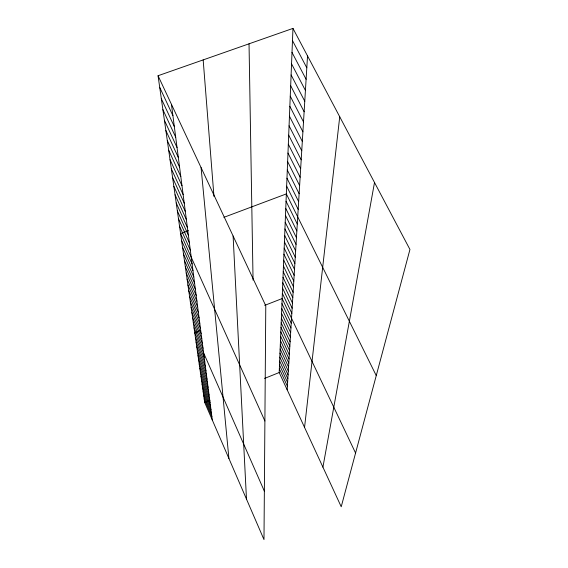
<?xml version="1.0" encoding="UTF-8"?>
<svg xmlns="http://www.w3.org/2000/svg" width="568" height="568" viewBox="0 0 568 568"><rect width="100%" height="100%" fill="white"/><g stroke="black" fill="none" stroke-linecap="round" stroke-linejoin="round"><path stroke-width="0.85" d="M292.967 28.4L409.947 249.48L341.226 506.762L279.2 372.544L292.967 28.4L158.053 75.729L204.693 402.442L263.985 539.6L265.781 305.783L158.053 75.729M287.174 389.811L307.529 55.92M304.554 427.399L339.728 116.774M322.922 467.152L374.511 182.506M204.693 402.442L209.961 400.326M264.574 378.416L279.2 372.544M200.412 330.477L194.739 332.692L264.361 491.178M264.709 305.371L282.161 298.562L355.575 453.051M188.455 230.629L180.588 233.576L264.901 421.002M223.87 217.338L286.343 193.908L376.257 375.611M292.477 40.584L306.805 67.798M292.002 52.391L306.102 79.3M291.547 63.836L305.421 90.447M291.1 74.941L304.767 101.26M290.674 85.718L304.121 111.747M290.255 96.177L303.504 121.928M289.85 106.337L302.9 131.811M289.453 116.213L302.318 141.418M289.069 125.812L301.75 150.747M288.693 135.141L301.196 159.821M288.331 144.222L300.657 168.639M287.976 153.055L300.131 177.23M287.635 161.66L299.627 185.58M287.301 170.038L299.13 193.716M286.975 178.196L298.647 201.64M286.655 186.155L298.172 209.365M286.052 201.249L297.284 224.012M285.761 208.421L296.858 230.963M285.484 215.414L296.446 237.751M285.207 222.251L296.042 244.382M284.944 228.932L295.644 250.857M284.682 235.457L295.261 257.183M284.426 241.84L294.884 263.367M284.178 248.081L294.515 269.417M283.936 254.18L294.153 275.324M283.695 260.151L293.805 281.11M283.46 265.994L293.457 286.769M283.233 271.71L293.116 292.3M283.006 277.305L292.79 297.724M282.786 282.786L292.463 303.028M282.573 288.154L292.151 308.218M282.367 293.407L291.838 313.309M281.955 303.61L291.235 323.178M281.756 308.559L290.944 327.963M281.565 313.408L290.66 332.656M281.373 318.165L290.383 337.257M281.188 322.83L290.106 341.773M281.004 327.409L289.836 346.196M280.826 331.897L289.574 350.534M280.649 336.306L289.311 354.794M280.478 340.63L289.055 358.976M280.308 344.875L288.807 363.08M159.722 87.394L172.913 115.652M280.138 349.043L288.558 367.105M279.974 353.14L288.317 371.06M161.333 98.69L174.333 126.621M279.811 357.158L288.082 374.944M162.895 109.638L175.704 137.243M279.655 361.106L287.848 378.764M279.499 364.99L287.621 382.505M164.408 120.253L177.038 147.538M279.349 368.802L287.394 386.19M165.877 130.548L178.331 157.513M167.304 140.53L179.58 167.198M168.689 150.229L180.802 176.598M170.031 159.643L181.98 185.715M171.337 168.795L183.13 194.583M172.608 177.685L184.245 203.188M173.843 186.332L185.324 211.559M175.043 194.739L186.382 219.702M176.215 202.925L187.404 227.619M177.351 210.891L188.406 235.329M178.458 218.652L189.371 242.834M179.538 226.213L190.323 250.14M181.582 240.548L192.112 263.999M182.555 247.35L192.964 270.574M183.499 253.988L193.794 276.985M184.43 260.478L194.604 283.247M185.331 266.804L195.399 289.368M186.212 272.995L196.173 295.339M187.078 279.037L196.926 301.175M187.923 284.951L197.664 306.876M188.746 290.724L198.388 312.45M189.556 296.375L199.091 317.902M190.344 301.906L199.78 323.235M191.118 307.309L200.454 328.453M191.87 312.606L201.122 333.558M192.609 317.782L201.768 338.556M193.333 322.858L202.4 343.441M194.043 327.828L203.017 348.234M195.42 337.463L204.217 357.52M196.088 342.135L204.799 362.022M196.741 346.714L205.375 366.431M197.38 351.201L205.935 370.755M198.012 355.603L206.482 374.994M198.623 359.92L207.022 379.154M199.226 364.152L207.547 383.23M199.822 368.312L208.065 387.234M200.405 372.388L208.577 391.153M200.973 376.385L209.074 395.008M201.534 380.311L209.564 398.786M202.087 384.174L210.039 402.499M202.627 387.958L210.515 406.141M203.159 391.679L210.976 409.72M203.678 395.328L211.431 413.234M204.189 398.913L211.878 416.685M171.444 104.32L212.318 420.079M201.072 167.588L228.918 458.482M203.166 59.903L213.966 196.45M233.107 236.004L246.484 499.109M249.032 43.807L253.058 280.138"/></g></svg>
